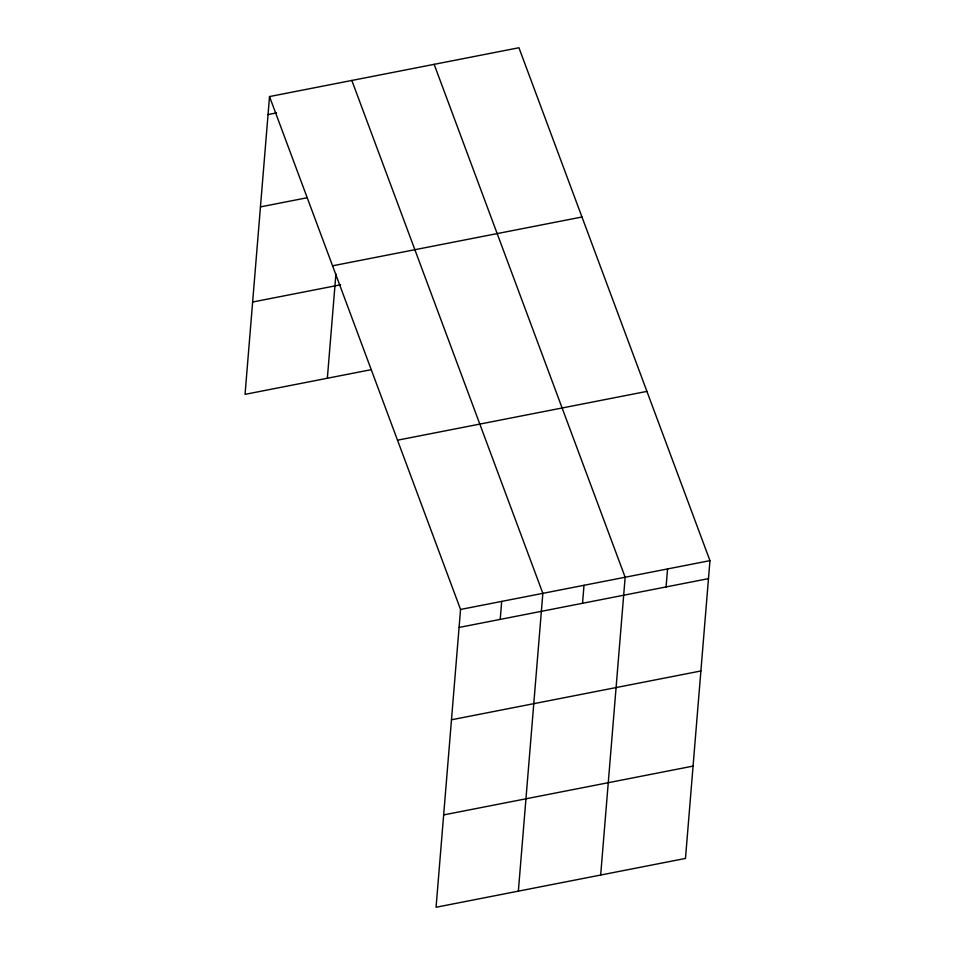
<?xml version="1.0" encoding="UTF-8"?>
<svg xmlns="http://www.w3.org/2000/svg" width="955" height="955" viewBox="0 0 955 955"><rect width="100%" height="100%" fill="white"/><g stroke="black" fill="none" stroke-linecap="round" stroke-linejoin="round"><path stroke-width="1.43" d="M269.525 96.562L460.549 609.457L436.065 907.25L685.475 858.438L709.959 560.645L518.935 47.75L269.525 96.562L245.041 394.355L371.34 369.645M327.35 378.252L335.921 274.025M500.217 619.401L501.697 601.399M518.362 891.146L542.846 593.342L351.834 80.447M582.526 603.285L584.006 585.296M600.671 875.031L625.155 577.238L434.143 64.343M666.077 586.943L667.557 568.941M268.045 114.552L276.556 112.893M260.452 206.889L307.283 197.721M332.567 265.812L581.977 217M252.633 302.019L340.613 284.805M397.507 440.195L646.917 391.395M460.549 609.457L709.959 560.645M459.069 627.447L708.479 578.635M451.476 719.784L700.886 670.971M443.657 814.913L693.067 766.101"/></g></svg>
